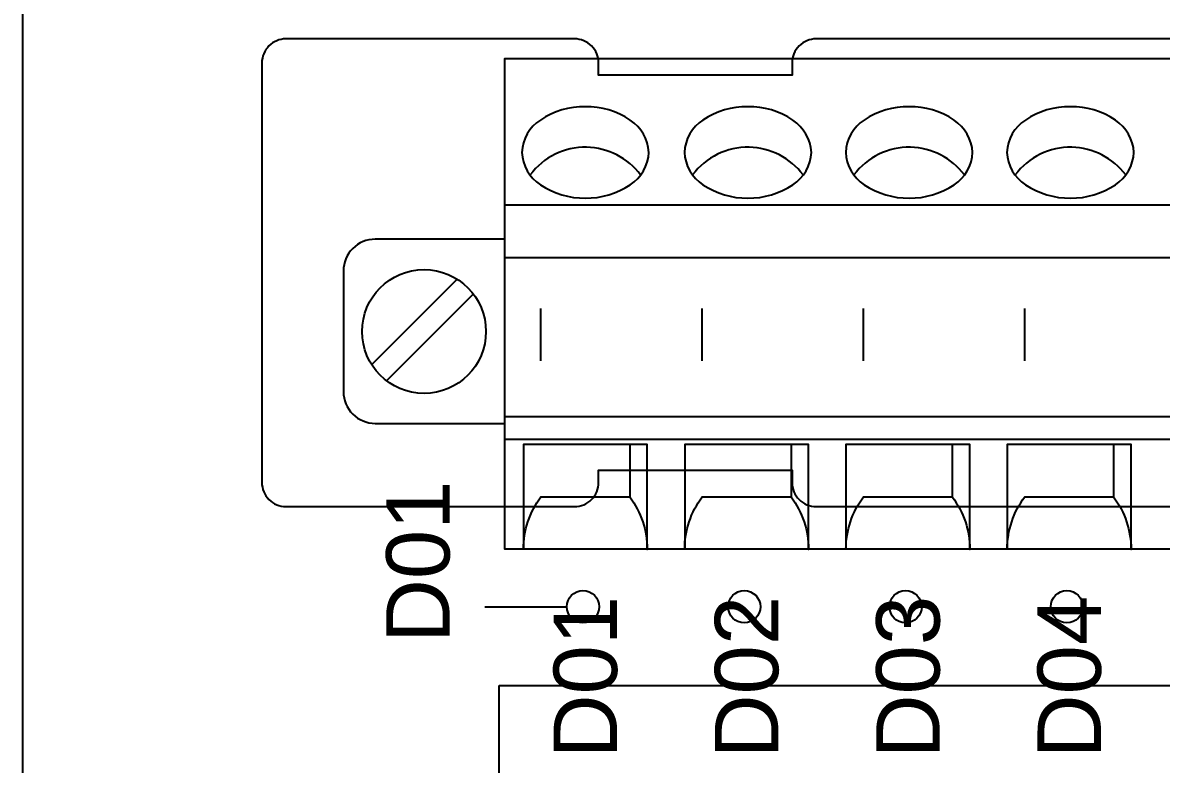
# Model space of a CAD drawing. Extents: x 0.5 to 35.5, y 0.5 to 23.5.
# Drawn here: x 28.729 to 30.141, y 8.751 to 9.671 of the extents above; entities that cross this region are included whole.
import ezdxf

# ---------------------------------------------------------------- set-up
doc = ezdxf.new("R2010")
doc.units = 0
doc.header["$MEASUREMENT"] = 0
for name, color, linetype in [('3_01__0-__EMPTY', 7, 'CONTINUOUS'), ('3_02__B-___3__DI___4__DO__', 7, 'CONTINUOUS'), ('3_03__1-___4__DI___4__DO__', 7, 'CONTINUOUS'), ('3_04__C-___4__DI___4__DO__', 7, 'CONTINUOUS'), ('3_05__D-___4__DI___3__DO__', 7, 'CONTINUOUS'), ('3_06__2A___8__FORM_A_DO', 7, 'CONTINUOUS'), ('3_07__2B___8__FORM_B_DO', 7, 'CONTINUOUS'), ('3_08__2C___8__DO__6__FORM_', 7, 'CONTINUOUS'), ('3_09__2D___8__DO__2__FORM_', 7, 'CONTINUOUS'), ('3_10__2G___8__DO__4__FORM_', 7, 'CONTINUOUS'), ('3_11__3-___8__DI', 7, 'CONTINUOUS'), ('3_12__4-___14__DI', 7, 'CONTINUOUS'), ('3_13__5-___8__AI', 7, 'CONTINUOUS'), ('3_14__6-___4__AI____4__AO', 7, 'CONTINUOUS'), ('4_01__0-__EMPTY', 7, 'CONTINUOUS'), ('4_02__B-___3__DI___4__DO__', 7, 'CONTINUOUS'), ('4_03__1-___4__DI___4__DO__', 7, 'CONTINUOUS'), ('4_04__C-___4__DI___4__DO__', 7, 'CONTINUOUS'), ('4_05__D-___4__DI___3__DO__', 7, 'CONTINUOUS'), ('4_06__2A___8__FORM_A_DO', 7, 'CONTINUOUS'), ('4_07__2B___8__FORM_B_DO', 7, 'CONTINUOUS'), ('4_08__2C___8__DO__6__FORM_', 7, 'CONTINUOUS'), ('4_09__2D___8__DO__2__FORM_', 7, 'CONTINUOUS'), ('4_10__2G___8__DO__4__FORM_', 7, 'CONTINUOUS'), ('4_11__3-___8__DI', 7, 'CONTINUOUS'), ('4_12__4-___14__DI', 7, 'CONTINUOUS'), ('4_13__5-___8__AI', 7, 'CONTINUOUS'), ('4_14__6-___4__AI____4__AO', 7, 'CONTINUOUS'), ('4_15__77___8__AFDI', 7, 'CONTINUOUS'), ('6_00______DWG_', 7, 'CONTINUOUS')]:
    doc.layers.add(name, color=color, linetype=linetype)
doc.styles.add('ARIAL', font='arial.ttf')

msp = doc.modelspace()

# ---------------------------------------------------------------- linework, layer by layer
at = {"layer": '3_01__0-__EMPTY'}
msp.add_lwpolyline([(30.6783, 9.651), (29.7131, 9.651, 0.414214), (29.6832, 9.6211), (29.6832, 9.606), (29.4432, 9.606), (29.4432, 9.6211, 0.414214), (29.4133, 9.651), (29.0556, 9.651, 0.414973), (29.0257, 9.6211), (29.0257, 9.1009, 0.414973), (29.0556, 9.071), (29.4133, 9.071, 0.414214), (29.4432, 9.1009), (29.4432, 9.116), (29.6832, 9.116), (29.6832, 9.1009, 0.414214), (29.7131, 9.071), (30.6783, 9.071, 0.414214)], format="xyb", dxfattribs=at)
at = {"layer": '3_02__B-___3__DI___4__DO__'}
msp.add_lwpolyline([(30.9268, 9.6267), (30.9268, 9.018), (29.3268, 9.018), (29.3268, 9.6267)], close=True, dxfattribs=at)
for points in [[(29.4825, 9.5503, 0.154167), (29.4268, 9.5669, 0.154167), (29.3711, 9.5503, 0.244062), (29.3481, 9.5102, 0.244061), (29.3711, 9.4702, 0.154167), (29.4268, 9.4536, 0.154167), (29.4825, 9.4702, 0.24406), (29.5056, 9.5102, 0.236767)], [(29.6841, 9.5503, 0.154167), (29.6284, 9.5669, 0.154167), (29.5727, 9.5503, 0.244062), (29.5497, 9.5102, 0.244061), (29.5727, 9.4702, 0.154167), (29.6284, 9.4536, 0.154167), (29.6841, 9.4702, 0.24406), (29.7071, 9.5102, 0.236767)], [(29.8841, 9.5503, 0.154167), (29.8284, 9.5669, 0.154167), (29.7727, 9.5503, 0.244062), (29.7497, 9.5102, 0.244061), (29.7727, 9.4702, 0.154167), (29.8284, 9.4536, 0.154167), (29.8841, 9.4702, 0.24406), (29.9071, 9.5102, 0.236767)], [(30.0841, 9.5503, 0.154167), (30.0284, 9.5669, 0.154167), (29.9727, 9.5503, 0.244062), (29.9497, 9.5102, 0.244061), (29.9727, 9.4702, 0.154167), (30.0284, 9.4536, 0.154167), (30.0841, 9.4702, 0.24406), (30.1071, 9.5102, 0.236767)]]:
    msp.add_lwpolyline(points, format="xyb", close=True, dxfattribs=at)
for points in [[(29.4956, 9.4824, 0.005828), (29.4953, 9.4823, 0.231198), (29.4284, 9.5166, 0.240907), (29.3583, 9.4823, 0.001746), (29.3582, 9.4822)], [(29.6972, 9.4824, 0.005828), (29.6969, 9.4823, 0.231198), (29.63, 9.5166, 0.240907), (29.5599, 9.4823, 0.001746), (29.5597, 9.4822)], [(29.8972, 9.4824, 0.005828), (29.8969, 9.4823, 0.231198), (29.83, 9.5166, 0.240907), (29.7599, 9.4823, 0.001746), (29.7597, 9.4822)], [(30.0972, 9.4824, 0.005828), (30.0969, 9.4823, 0.231198), (30.03, 9.5166, 0.240907), (29.9599, 9.4823, 0.001746), (29.9597, 9.4822)], [(29.3268, 9.4026), (29.1662, 9.4026, 0.414214), (29.1268, 9.3632), (29.1268, 9.2136, 0.414214), (29.1662, 9.1742), (29.3268, 9.1742)], [(29.4819, 9.1481), (29.4819, 9.0829, -0.162987), (29.5036, 9.0179), (29.5036, 9.1481), (29.35, 9.1481), (29.35, 9.018, -0.162853), (29.3717, 9.0829), (29.4819, 9.0829)], [(29.6819, 9.1481), (29.6819, 9.0829, -0.162987), (29.7036, 9.0179), (29.7036, 9.1481), (29.55, 9.1481), (29.55, 9.018, -0.162853), (29.5717, 9.0829), (29.6819, 9.0829)], [(29.8819, 9.1481), (29.8819, 9.0829, -0.162987), (29.9036, 9.0179), (29.9036, 9.1481), (29.75, 9.1481), (29.75, 9.018, -0.162853), (29.7717, 9.0829), (29.8819, 9.0829)], [(30.0819, 9.1481), (30.0819, 9.0829, -0.162987), (30.1036, 9.0179), (30.1036, 9.1481), (29.95, 9.1481), (29.95, 9.018, -0.162853), (29.9717, 9.0829), (30.0819, 9.0829)]]:
    msp.add_lwpolyline(points, format="xyb", dxfattribs=at)
for points in [[(29.3268, 9.4451), (30.9268, 9.4451)], [(29.3268, 9.3797), (30.9268, 9.3797)], [(29.1619, 9.2471), (29.2679, 9.353)], [(29.1803, 9.227), (29.2879, 9.3346)], [(29.3268, 9.1826), (30.9268, 9.1826)], [(29.3268, 9.1547), (30.9268, 9.1547)]]:
    msp.add_lwpolyline(points, dxfattribs=at)
msp.add_circle((29.2268, 9.2881), 0.0768, dxfattribs=at)
at = {"layer": '3_03__1-___4__DI___4__DO__'}
msp.add_lwpolyline([(30.9268, 9.6267), (30.9268, 9.018), (29.3268, 9.018), (29.3268, 9.6267)], close=True, dxfattribs=at)
for points in [[(29.4825, 9.5503, 0.154167), (29.4268, 9.5669, 0.154167), (29.3711, 9.5503, 0.244062), (29.3481, 9.5102, 0.244061), (29.3711, 9.4702, 0.154167), (29.4268, 9.4536, 0.154167), (29.4825, 9.4702, 0.24406), (29.5056, 9.5102, 0.236767)], [(29.6841, 9.5503, 0.154167), (29.6284, 9.5669, 0.154167), (29.5727, 9.5503, 0.244062), (29.5497, 9.5102, 0.244061), (29.5727, 9.4702, 0.154167), (29.6284, 9.4536, 0.154167), (29.6841, 9.4702, 0.24406), (29.7071, 9.5102, 0.236767)], [(29.8841, 9.5503, 0.154167), (29.8284, 9.5669, 0.154167), (29.7727, 9.5503, 0.244062), (29.7497, 9.5102, 0.244061), (29.7727, 9.4702, 0.154167), (29.8284, 9.4536, 0.154167), (29.8841, 9.4702, 0.24406), (29.9071, 9.5102, 0.236767)], [(30.0841, 9.5503, 0.154167), (30.0284, 9.5669, 0.154167), (29.9727, 9.5503, 0.244062), (29.9497, 9.5102, 0.244061), (29.9727, 9.4702, 0.154167), (30.0284, 9.4536, 0.154167), (30.0841, 9.4702, 0.24406), (30.1071, 9.5102, 0.236767)]]:
    msp.add_lwpolyline(points, format="xyb", close=True, dxfattribs=at)
for points in [[(29.4956, 9.4824, 0.005828), (29.4953, 9.4823, 0.231198), (29.4284, 9.5166, 0.240907), (29.3583, 9.4823, 0.001746), (29.3582, 9.4822)], [(29.6972, 9.4824, 0.005828), (29.6969, 9.4823, 0.231198), (29.63, 9.5166, 0.240907), (29.5599, 9.4823, 0.001746), (29.5597, 9.4822)], [(29.8972, 9.4824, 0.005828), (29.8969, 9.4823, 0.231198), (29.83, 9.5166, 0.240907), (29.7599, 9.4823, 0.001746), (29.7597, 9.4822)], [(30.0972, 9.4824, 0.005828), (30.0969, 9.4823, 0.231198), (30.03, 9.5166, 0.240907), (29.9599, 9.4823, 0.001746), (29.9597, 9.4822)], [(29.3268, 9.4026), (29.1662, 9.4026, 0.414214), (29.1268, 9.3632), (29.1268, 9.2136, 0.414214), (29.1662, 9.1742), (29.3268, 9.1742)], [(29.4819, 9.1481), (29.4819, 9.0829, -0.162987), (29.5036, 9.0179), (29.5036, 9.1481), (29.35, 9.1481), (29.35, 9.018, -0.162853), (29.3717, 9.0829), (29.4819, 9.0829)], [(29.6819, 9.1481), (29.6819, 9.0829, -0.162987), (29.7036, 9.0179), (29.7036, 9.1481), (29.55, 9.1481), (29.55, 9.018, -0.162853), (29.5717, 9.0829), (29.6819, 9.0829)], [(29.8819, 9.1481), (29.8819, 9.0829, -0.162987), (29.9036, 9.0179), (29.9036, 9.1481), (29.75, 9.1481), (29.75, 9.018, -0.162853), (29.7717, 9.0829), (29.8819, 9.0829)], [(30.0819, 9.1481), (30.0819, 9.0829, -0.162987), (30.1036, 9.0179), (30.1036, 9.1481), (29.95, 9.1481), (29.95, 9.018, -0.162853), (29.9717, 9.0829), (30.0819, 9.0829)]]:
    msp.add_lwpolyline(points, format="xyb", dxfattribs=at)
for points in [[(29.3268, 9.4451), (30.9268, 9.4451)], [(29.3268, 9.3797), (30.9268, 9.3797)], [(29.1619, 9.2471), (29.2679, 9.353)], [(29.1803, 9.227), (29.2879, 9.3346)], [(29.3268, 9.1826), (30.9268, 9.1826)], [(29.3268, 9.1547), (30.9268, 9.1547)]]:
    msp.add_lwpolyline(points, dxfattribs=at)
msp.add_circle((29.2268, 9.2881), 0.0768, dxfattribs=at)
at = {"layer": '3_04__C-___4__DI___4__DO__'}
msp.add_lwpolyline([(30.9268, 9.6267), (30.9268, 9.018), (29.3268, 9.018), (29.3268, 9.6267)], close=True, dxfattribs=at)
for points in [[(29.4825, 9.5503, 0.154167), (29.4268, 9.5669, 0.154167), (29.3711, 9.5503, 0.244062), (29.3481, 9.5102, 0.244061), (29.3711, 9.4702, 0.154167), (29.4268, 9.4536, 0.154167), (29.4825, 9.4702, 0.24406), (29.5056, 9.5102, 0.236767)], [(29.6841, 9.5503, 0.154167), (29.6284, 9.5669, 0.154167), (29.5727, 9.5503, 0.244062), (29.5497, 9.5102, 0.244061), (29.5727, 9.4702, 0.154167), (29.6284, 9.4536, 0.154167), (29.6841, 9.4702, 0.24406), (29.7071, 9.5102, 0.236767)], [(29.8841, 9.5503, 0.154167), (29.8284, 9.5669, 0.154167), (29.7727, 9.5503, 0.244062), (29.7497, 9.5102, 0.244061), (29.7727, 9.4702, 0.154167), (29.8284, 9.4536, 0.154167), (29.8841, 9.4702, 0.24406), (29.9071, 9.5102, 0.236767)], [(30.0841, 9.5503, 0.154167), (30.0284, 9.5669, 0.154167), (29.9727, 9.5503, 0.244062), (29.9497, 9.5102, 0.244061), (29.9727, 9.4702, 0.154167), (30.0284, 9.4536, 0.154167), (30.0841, 9.4702, 0.24406), (30.1071, 9.5102, 0.236767)]]:
    msp.add_lwpolyline(points, format="xyb", close=True, dxfattribs=at)
for points in [[(29.4956, 9.4824, 0.005828), (29.4953, 9.4823, 0.231198), (29.4284, 9.5166, 0.240907), (29.3583, 9.4823, 0.001746), (29.3582, 9.4822)], [(29.6972, 9.4824, 0.005828), (29.6969, 9.4823, 0.231198), (29.63, 9.5166, 0.240907), (29.5599, 9.4823, 0.001746), (29.5597, 9.4822)], [(29.8972, 9.4824, 0.005828), (29.8969, 9.4823, 0.231198), (29.83, 9.5166, 0.240907), (29.7599, 9.4823, 0.001746), (29.7597, 9.4822)], [(30.0972, 9.4824, 0.005828), (30.0969, 9.4823, 0.231198), (30.03, 9.5166, 0.240907), (29.9599, 9.4823, 0.001746), (29.9597, 9.4822)], [(29.3268, 9.4026), (29.1662, 9.4026, 0.414214), (29.1268, 9.3632), (29.1268, 9.2136, 0.414214), (29.1662, 9.1742), (29.3268, 9.1742)], [(29.4819, 9.1481), (29.4819, 9.0829, -0.162987), (29.5036, 9.0179), (29.5036, 9.1481), (29.35, 9.1481), (29.35, 9.018, -0.162853), (29.3717, 9.0829), (29.4819, 9.0829)], [(29.6819, 9.1481), (29.6819, 9.0829, -0.162987), (29.7036, 9.0179), (29.7036, 9.1481), (29.55, 9.1481), (29.55, 9.018, -0.162853), (29.5717, 9.0829), (29.6819, 9.0829)], [(29.8819, 9.1481), (29.8819, 9.0829, -0.162987), (29.9036, 9.0179), (29.9036, 9.1481), (29.75, 9.1481), (29.75, 9.018, -0.162853), (29.7717, 9.0829), (29.8819, 9.0829)], [(30.0819, 9.1481), (30.0819, 9.0829, -0.162987), (30.1036, 9.0179), (30.1036, 9.1481), (29.95, 9.1481), (29.95, 9.018, -0.162853), (29.9717, 9.0829), (30.0819, 9.0829)]]:
    msp.add_lwpolyline(points, format="xyb", dxfattribs=at)
for points in [[(29.3268, 9.4451), (30.9268, 9.4451)], [(29.3268, 9.3797), (30.9268, 9.3797)], [(29.1619, 9.2471), (29.2679, 9.353)], [(29.1803, 9.227), (29.2879, 9.3346)], [(29.3268, 9.1826), (30.9268, 9.1826)], [(29.3268, 9.1547), (30.9268, 9.1547)]]:
    msp.add_lwpolyline(points, dxfattribs=at)
msp.add_circle((29.2268, 9.2881), 0.0768, dxfattribs=at)
at = {"layer": '3_05__D-___4__DI___3__DO__'}
msp.add_lwpolyline([(30.9268, 9.6267), (30.9268, 9.018), (29.3268, 9.018), (29.3268, 9.6267)], close=True, dxfattribs=at)
for points in [[(29.4825, 9.5503, 0.154167), (29.4268, 9.5669, 0.154167), (29.3711, 9.5503, 0.244062), (29.3481, 9.5102, 0.244061), (29.3711, 9.4702, 0.154167), (29.4268, 9.4536, 0.154167), (29.4825, 9.4702, 0.24406), (29.5056, 9.5102, 0.236767)], [(29.6841, 9.5503, 0.154167), (29.6284, 9.5669, 0.154167), (29.5727, 9.5503, 0.244062), (29.5497, 9.5102, 0.244061), (29.5727, 9.4702, 0.154167), (29.6284, 9.4536, 0.154167), (29.6841, 9.4702, 0.24406), (29.7071, 9.5102, 0.236767)], [(29.8841, 9.5503, 0.154167), (29.8284, 9.5669, 0.154167), (29.7727, 9.5503, 0.244062), (29.7497, 9.5102, 0.244061), (29.7727, 9.4702, 0.154167), (29.8284, 9.4536, 0.154167), (29.8841, 9.4702, 0.24406), (29.9071, 9.5102, 0.236767)], [(30.0841, 9.5503, 0.154167), (30.0284, 9.5669, 0.154167), (29.9727, 9.5503, 0.244062), (29.9497, 9.5102, 0.244061), (29.9727, 9.4702, 0.154167), (30.0284, 9.4536, 0.154167), (30.0841, 9.4702, 0.24406), (30.1071, 9.5102, 0.236767)]]:
    msp.add_lwpolyline(points, format="xyb", close=True, dxfattribs=at)
for points in [[(29.4956, 9.4824, 0.005828), (29.4953, 9.4823, 0.231198), (29.4284, 9.5166, 0.240907), (29.3583, 9.4823, 0.001746), (29.3582, 9.4822)], [(29.6972, 9.4824, 0.005828), (29.6969, 9.4823, 0.231198), (29.63, 9.5166, 0.240907), (29.5599, 9.4823, 0.001746), (29.5597, 9.4822)], [(29.8972, 9.4824, 0.005828), (29.8969, 9.4823, 0.231198), (29.83, 9.5166, 0.240907), (29.7599, 9.4823, 0.001746), (29.7597, 9.4822)], [(30.0972, 9.4824, 0.005828), (30.0969, 9.4823, 0.231198), (30.03, 9.5166, 0.240907), (29.9599, 9.4823, 0.001746), (29.9597, 9.4822)], [(29.3268, 9.4026), (29.1662, 9.4026, 0.414214), (29.1268, 9.3632), (29.1268, 9.2136, 0.414214), (29.1662, 9.1742), (29.3268, 9.1742)], [(29.4819, 9.1481), (29.4819, 9.0829, -0.162987), (29.5036, 9.0179), (29.5036, 9.1481), (29.35, 9.1481), (29.35, 9.018, -0.162853), (29.3717, 9.0829), (29.4819, 9.0829)], [(29.6819, 9.1481), (29.6819, 9.0829, -0.162987), (29.7036, 9.0179), (29.7036, 9.1481), (29.55, 9.1481), (29.55, 9.018, -0.162853), (29.5717, 9.0829), (29.6819, 9.0829)], [(29.8819, 9.1481), (29.8819, 9.0829, -0.162987), (29.9036, 9.0179), (29.9036, 9.1481), (29.75, 9.1481), (29.75, 9.018, -0.162853), (29.7717, 9.0829), (29.8819, 9.0829)], [(30.0819, 9.1481), (30.0819, 9.0829, -0.162987), (30.1036, 9.0179), (30.1036, 9.1481), (29.95, 9.1481), (29.95, 9.018, -0.162853), (29.9717, 9.0829), (30.0819, 9.0829)]]:
    msp.add_lwpolyline(points, format="xyb", dxfattribs=at)
for points in [[(29.3268, 9.4451), (30.9268, 9.4451)], [(29.3268, 9.3797), (30.9268, 9.3797)], [(29.1619, 9.2471), (29.2679, 9.353)], [(29.1803, 9.227), (29.2879, 9.3346)], [(29.3268, 9.1826), (30.9268, 9.1826)], [(29.3268, 9.1547), (30.9268, 9.1547)]]:
    msp.add_lwpolyline(points, dxfattribs=at)
msp.add_circle((29.2268, 9.2881), 0.0768, dxfattribs=at)
at = {"layer": '3_06__2A___8__FORM_A_DO'}
msp.add_lwpolyline([(30.9268, 9.6267), (30.9268, 9.018), (29.3268, 9.018), (29.3268, 9.6267)], close=True, dxfattribs=at)
for points in [[(29.4825, 9.5503, 0.154167), (29.4268, 9.5669, 0.154167), (29.3711, 9.5503, 0.244062), (29.3481, 9.5102, 0.244061), (29.3711, 9.4702, 0.154167), (29.4268, 9.4536, 0.154167), (29.4825, 9.4702, 0.24406), (29.5056, 9.5102, 0.236767)], [(29.6841, 9.5503, 0.154167), (29.6284, 9.5669, 0.154167), (29.5727, 9.5503, 0.244062), (29.5497, 9.5102, 0.244061), (29.5727, 9.4702, 0.154167), (29.6284, 9.4536, 0.154167), (29.6841, 9.4702, 0.24406), (29.7071, 9.5102, 0.236767)], [(29.8841, 9.5503, 0.154167), (29.8284, 9.5669, 0.154167), (29.7727, 9.5503, 0.244062), (29.7497, 9.5102, 0.244061), (29.7727, 9.4702, 0.154167), (29.8284, 9.4536, 0.154167), (29.8841, 9.4702, 0.24406), (29.9071, 9.5102, 0.236767)], [(30.0841, 9.5503, 0.154167), (30.0284, 9.5669, 0.154167), (29.9727, 9.5503, 0.244062), (29.9497, 9.5102, 0.244061), (29.9727, 9.4702, 0.154167), (30.0284, 9.4536, 0.154167), (30.0841, 9.4702, 0.24406), (30.1071, 9.5102, 0.236767)]]:
    msp.add_lwpolyline(points, format="xyb", close=True, dxfattribs=at)
for points in [[(29.4956, 9.4824, 0.005828), (29.4953, 9.4823, 0.231198), (29.4284, 9.5166, 0.240907), (29.3583, 9.4823, 0.001746), (29.3582, 9.4822)], [(29.6972, 9.4824, 0.005828), (29.6969, 9.4823, 0.231198), (29.63, 9.5166, 0.240907), (29.5599, 9.4823, 0.001746), (29.5597, 9.4822)], [(29.8972, 9.4824, 0.005828), (29.8969, 9.4823, 0.231198), (29.83, 9.5166, 0.240907), (29.7599, 9.4823, 0.001746), (29.7597, 9.4822)], [(30.0972, 9.4824, 0.005828), (30.0969, 9.4823, 0.231198), (30.03, 9.5166, 0.240907), (29.9599, 9.4823, 0.001746), (29.9597, 9.4822)], [(29.3268, 9.4026), (29.1662, 9.4026, 0.414214), (29.1268, 9.3632), (29.1268, 9.2136, 0.414214), (29.1662, 9.1742), (29.3268, 9.1742)], [(29.4819, 9.1481), (29.4819, 9.0829, -0.162987), (29.5036, 9.0179), (29.5036, 9.1481), (29.35, 9.1481), (29.35, 9.018, -0.162853), (29.3717, 9.0829), (29.4819, 9.0829)], [(29.6819, 9.1481), (29.6819, 9.0829, -0.162987), (29.7036, 9.0179), (29.7036, 9.1481), (29.55, 9.1481), (29.55, 9.018, -0.162853), (29.5717, 9.0829), (29.6819, 9.0829)], [(29.8819, 9.1481), (29.8819, 9.0829, -0.162987), (29.9036, 9.0179), (29.9036, 9.1481), (29.75, 9.1481), (29.75, 9.018, -0.162853), (29.7717, 9.0829), (29.8819, 9.0829)], [(30.0819, 9.1481), (30.0819, 9.0829, -0.162987), (30.1036, 9.0179), (30.1036, 9.1481), (29.95, 9.1481), (29.95, 9.018, -0.162853), (29.9717, 9.0829), (30.0819, 9.0829)]]:
    msp.add_lwpolyline(points, format="xyb", dxfattribs=at)
for points in [[(29.3268, 9.4451), (30.9268, 9.4451)], [(29.3268, 9.3797), (30.9268, 9.3797)], [(29.1619, 9.2471), (29.2679, 9.353)], [(29.1803, 9.227), (29.2879, 9.3346)], [(29.3268, 9.1826), (30.9268, 9.1826)], [(29.3268, 9.1547), (30.9268, 9.1547)]]:
    msp.add_lwpolyline(points, dxfattribs=at)
msp.add_circle((29.2268, 9.2881), 0.0768, dxfattribs=at)
at = {"layer": '3_07__2B___8__FORM_B_DO'}
msp.add_lwpolyline([(30.9268, 9.6267), (30.9268, 9.018), (29.3268, 9.018), (29.3268, 9.6267)], close=True, dxfattribs=at)
for points in [[(29.4825, 9.5503, 0.154167), (29.4268, 9.5669, 0.154167), (29.3711, 9.5503, 0.244062), (29.3481, 9.5102, 0.244061), (29.3711, 9.4702, 0.154167), (29.4268, 9.4536, 0.154167), (29.4825, 9.4702, 0.24406), (29.5056, 9.5102, 0.236767)], [(29.6841, 9.5503, 0.154167), (29.6284, 9.5669, 0.154167), (29.5727, 9.5503, 0.244062), (29.5497, 9.5102, 0.244061), (29.5727, 9.4702, 0.154167), (29.6284, 9.4536, 0.154167), (29.6841, 9.4702, 0.24406), (29.7071, 9.5102, 0.236767)], [(29.8841, 9.5503, 0.154167), (29.8284, 9.5669, 0.154167), (29.7727, 9.5503, 0.244062), (29.7497, 9.5102, 0.244061), (29.7727, 9.4702, 0.154167), (29.8284, 9.4536, 0.154167), (29.8841, 9.4702, 0.24406), (29.9071, 9.5102, 0.236767)], [(30.0841, 9.5503, 0.154167), (30.0284, 9.5669, 0.154167), (29.9727, 9.5503, 0.244062), (29.9497, 9.5102, 0.244061), (29.9727, 9.4702, 0.154167), (30.0284, 9.4536, 0.154167), (30.0841, 9.4702, 0.24406), (30.1071, 9.5102, 0.236767)]]:
    msp.add_lwpolyline(points, format="xyb", close=True, dxfattribs=at)
for points in [[(29.4956, 9.4824, 0.005828), (29.4953, 9.4823, 0.231198), (29.4284, 9.5166, 0.240907), (29.3583, 9.4823, 0.001746), (29.3582, 9.4822)], [(29.6972, 9.4824, 0.005828), (29.6969, 9.4823, 0.231198), (29.63, 9.5166, 0.240907), (29.5599, 9.4823, 0.001746), (29.5597, 9.4822)], [(29.8972, 9.4824, 0.005828), (29.8969, 9.4823, 0.231198), (29.83, 9.5166, 0.240907), (29.7599, 9.4823, 0.001746), (29.7597, 9.4822)], [(30.0972, 9.4824, 0.005828), (30.0969, 9.4823, 0.231198), (30.03, 9.5166, 0.240907), (29.9599, 9.4823, 0.001746), (29.9597, 9.4822)], [(29.3268, 9.4026), (29.1662, 9.4026, 0.414214), (29.1268, 9.3632), (29.1268, 9.2136, 0.414214), (29.1662, 9.1742), (29.3268, 9.1742)], [(29.4819, 9.1481), (29.4819, 9.0829, -0.162987), (29.5036, 9.0179), (29.5036, 9.1481), (29.35, 9.1481), (29.35, 9.018, -0.162853), (29.3717, 9.0829), (29.4819, 9.0829)], [(29.6819, 9.1481), (29.6819, 9.0829, -0.162987), (29.7036, 9.0179), (29.7036, 9.1481), (29.55, 9.1481), (29.55, 9.018, -0.162853), (29.5717, 9.0829), (29.6819, 9.0829)], [(29.8819, 9.1481), (29.8819, 9.0829, -0.162987), (29.9036, 9.0179), (29.9036, 9.1481), (29.75, 9.1481), (29.75, 9.018, -0.162853), (29.7717, 9.0829), (29.8819, 9.0829)], [(30.0819, 9.1481), (30.0819, 9.0829, -0.162987), (30.1036, 9.0179), (30.1036, 9.1481), (29.95, 9.1481), (29.95, 9.018, -0.162853), (29.9717, 9.0829), (30.0819, 9.0829)]]:
    msp.add_lwpolyline(points, format="xyb", dxfattribs=at)
for points in [[(29.3268, 9.4451), (30.9268, 9.4451)], [(29.3268, 9.3797), (30.9268, 9.3797)], [(29.1619, 9.2471), (29.2679, 9.353)], [(29.1803, 9.227), (29.2879, 9.3346)], [(29.3268, 9.1826), (30.9268, 9.1826)], [(29.3268, 9.1547), (30.9268, 9.1547)]]:
    msp.add_lwpolyline(points, dxfattribs=at)
msp.add_circle((29.2268, 9.2881), 0.0768, dxfattribs=at)
at = {"layer": '3_08__2C___8__DO__6__FORM_'}
msp.add_lwpolyline([(30.9268, 9.6267), (30.9268, 9.018), (29.3268, 9.018), (29.3268, 9.6267)], close=True, dxfattribs=at)
for points in [[(29.4825, 9.5503, 0.154167), (29.4268, 9.5669, 0.154167), (29.3711, 9.5503, 0.244062), (29.3481, 9.5102, 0.244061), (29.3711, 9.4702, 0.154167), (29.4268, 9.4536, 0.154167), (29.4825, 9.4702, 0.24406), (29.5056, 9.5102, 0.236767)], [(29.6841, 9.5503, 0.154167), (29.6284, 9.5669, 0.154167), (29.5727, 9.5503, 0.244062), (29.5497, 9.5102, 0.244061), (29.5727, 9.4702, 0.154167), (29.6284, 9.4536, 0.154167), (29.6841, 9.4702, 0.24406), (29.7071, 9.5102, 0.236767)], [(29.8841, 9.5503, 0.154167), (29.8284, 9.5669, 0.154167), (29.7727, 9.5503, 0.244062), (29.7497, 9.5102, 0.244061), (29.7727, 9.4702, 0.154167), (29.8284, 9.4536, 0.154167), (29.8841, 9.4702, 0.24406), (29.9071, 9.5102, 0.236767)], [(30.0841, 9.5503, 0.154167), (30.0284, 9.5669, 0.154167), (29.9727, 9.5503, 0.244062), (29.9497, 9.5102, 0.244061), (29.9727, 9.4702, 0.154167), (30.0284, 9.4536, 0.154167), (30.0841, 9.4702, 0.24406), (30.1071, 9.5102, 0.236767)]]:
    msp.add_lwpolyline(points, format="xyb", close=True, dxfattribs=at)
for points in [[(29.4956, 9.4824, 0.005828), (29.4953, 9.4823, 0.231198), (29.4284, 9.5166, 0.240907), (29.3583, 9.4823, 0.001746), (29.3582, 9.4822)], [(29.6972, 9.4824, 0.005828), (29.6969, 9.4823, 0.231198), (29.63, 9.5166, 0.240907), (29.5599, 9.4823, 0.001746), (29.5597, 9.4822)], [(29.8972, 9.4824, 0.005828), (29.8969, 9.4823, 0.231198), (29.83, 9.5166, 0.240907), (29.7599, 9.4823, 0.001746), (29.7597, 9.4822)], [(30.0972, 9.4824, 0.005828), (30.0969, 9.4823, 0.231198), (30.03, 9.5166, 0.240907), (29.9599, 9.4823, 0.001746), (29.9597, 9.4822)], [(29.3268, 9.4026), (29.1662, 9.4026, 0.414214), (29.1268, 9.3632), (29.1268, 9.2136, 0.414214), (29.1662, 9.1742), (29.3268, 9.1742)], [(29.4819, 9.1481), (29.4819, 9.0829, -0.162987), (29.5036, 9.0179), (29.5036, 9.1481), (29.35, 9.1481), (29.35, 9.018, -0.162853), (29.3717, 9.0829), (29.4819, 9.0829)], [(29.6819, 9.1481), (29.6819, 9.0829, -0.162987), (29.7036, 9.0179), (29.7036, 9.1481), (29.55, 9.1481), (29.55, 9.018, -0.162853), (29.5717, 9.0829), (29.6819, 9.0829)], [(29.8819, 9.1481), (29.8819, 9.0829, -0.162987), (29.9036, 9.0179), (29.9036, 9.1481), (29.75, 9.1481), (29.75, 9.018, -0.162853), (29.7717, 9.0829), (29.8819, 9.0829)], [(30.0819, 9.1481), (30.0819, 9.0829, -0.162987), (30.1036, 9.0179), (30.1036, 9.1481), (29.95, 9.1481), (29.95, 9.018, -0.162853), (29.9717, 9.0829), (30.0819, 9.0829)]]:
    msp.add_lwpolyline(points, format="xyb", dxfattribs=at)
for points in [[(29.3268, 9.4451), (30.9268, 9.4451)], [(29.3268, 9.3797), (30.9268, 9.3797)], [(29.1619, 9.2471), (29.2679, 9.353)], [(29.1803, 9.227), (29.2879, 9.3346)], [(29.3268, 9.1826), (30.9268, 9.1826)], [(29.3268, 9.1547), (30.9268, 9.1547)]]:
    msp.add_lwpolyline(points, dxfattribs=at)
msp.add_circle((29.2268, 9.2881), 0.0768, dxfattribs=at)
at = {"layer": '3_09__2D___8__DO__2__FORM_'}
msp.add_lwpolyline([(30.9268, 9.6267), (30.9268, 9.018), (29.3268, 9.018), (29.3268, 9.6267)], close=True, dxfattribs=at)
for points in [[(29.4825, 9.5503, 0.154167), (29.4268, 9.5669, 0.154167), (29.3711, 9.5503, 0.244062), (29.3481, 9.5102, 0.244061), (29.3711, 9.4702, 0.154167), (29.4268, 9.4536, 0.154167), (29.4825, 9.4702, 0.24406), (29.5056, 9.5102, 0.236767)], [(29.6841, 9.5503, 0.154167), (29.6284, 9.5669, 0.154167), (29.5727, 9.5503, 0.244062), (29.5497, 9.5102, 0.244061), (29.5727, 9.4702, 0.154167), (29.6284, 9.4536, 0.154167), (29.6841, 9.4702, 0.24406), (29.7071, 9.5102, 0.236767)], [(29.8841, 9.5503, 0.154167), (29.8284, 9.5669, 0.154167), (29.7727, 9.5503, 0.244062), (29.7497, 9.5102, 0.244061), (29.7727, 9.4702, 0.154167), (29.8284, 9.4536, 0.154167), (29.8841, 9.4702, 0.24406), (29.9071, 9.5102, 0.236767)], [(30.0841, 9.5503, 0.154167), (30.0284, 9.5669, 0.154167), (29.9727, 9.5503, 0.244062), (29.9497, 9.5102, 0.244061), (29.9727, 9.4702, 0.154167), (30.0284, 9.4536, 0.154167), (30.0841, 9.4702, 0.24406), (30.1071, 9.5102, 0.236767)]]:
    msp.add_lwpolyline(points, format="xyb", close=True, dxfattribs=at)
for points in [[(29.4956, 9.4824, 0.005828), (29.4953, 9.4823, 0.231198), (29.4284, 9.5166, 0.240907), (29.3583, 9.4823, 0.001746), (29.3582, 9.4822)], [(29.6972, 9.4824, 0.005828), (29.6969, 9.4823, 0.231198), (29.63, 9.5166, 0.240907), (29.5599, 9.4823, 0.001746), (29.5597, 9.4822)], [(29.8972, 9.4824, 0.005828), (29.8969, 9.4823, 0.231198), (29.83, 9.5166, 0.240907), (29.7599, 9.4823, 0.001746), (29.7597, 9.4822)], [(30.0972, 9.4824, 0.005828), (30.0969, 9.4823, 0.231198), (30.03, 9.5166, 0.240907), (29.9599, 9.4823, 0.001746), (29.9597, 9.4822)], [(29.3268, 9.4026), (29.1662, 9.4026, 0.414214), (29.1268, 9.3632), (29.1268, 9.2136, 0.414214), (29.1662, 9.1742), (29.3268, 9.1742)], [(29.4819, 9.1481), (29.4819, 9.0829, -0.162987), (29.5036, 9.0179), (29.5036, 9.1481), (29.35, 9.1481), (29.35, 9.018, -0.162853), (29.3717, 9.0829), (29.4819, 9.0829)], [(29.6819, 9.1481), (29.6819, 9.0829, -0.162987), (29.7036, 9.0179), (29.7036, 9.1481), (29.55, 9.1481), (29.55, 9.018, -0.162853), (29.5717, 9.0829), (29.6819, 9.0829)], [(29.8819, 9.1481), (29.8819, 9.0829, -0.162987), (29.9036, 9.0179), (29.9036, 9.1481), (29.75, 9.1481), (29.75, 9.018, -0.162853), (29.7717, 9.0829), (29.8819, 9.0829)], [(30.0819, 9.1481), (30.0819, 9.0829, -0.162987), (30.1036, 9.0179), (30.1036, 9.1481), (29.95, 9.1481), (29.95, 9.018, -0.162853), (29.9717, 9.0829), (30.0819, 9.0829)]]:
    msp.add_lwpolyline(points, format="xyb", dxfattribs=at)
for points in [[(29.3268, 9.4451), (30.9268, 9.4451)], [(29.3268, 9.3797), (30.9268, 9.3797)], [(29.1619, 9.2471), (29.2679, 9.353)], [(29.1803, 9.227), (29.2879, 9.3346)], [(29.3268, 9.1826), (30.9268, 9.1826)], [(29.3268, 9.1547), (30.9268, 9.1547)]]:
    msp.add_lwpolyline(points, dxfattribs=at)
msp.add_circle((29.2268, 9.2881), 0.0768, dxfattribs=at)
at = {"layer": '3_10__2G___8__DO__4__FORM_'}
msp.add_lwpolyline([(30.9268, 9.6267), (30.9268, 9.018), (29.3268, 9.018), (29.3268, 9.6267)], close=True, dxfattribs=at)
for points in [[(29.4825, 9.5503, 0.154167), (29.4268, 9.5669, 0.154167), (29.3711, 9.5503, 0.244062), (29.3481, 9.5102, 0.244061), (29.3711, 9.4702, 0.154167), (29.4268, 9.4536, 0.154167), (29.4825, 9.4702, 0.24406), (29.5056, 9.5102, 0.236767)], [(29.6841, 9.5503, 0.154167), (29.6284, 9.5669, 0.154167), (29.5727, 9.5503, 0.244062), (29.5497, 9.5102, 0.244061), (29.5727, 9.4702, 0.154167), (29.6284, 9.4536, 0.154167), (29.6841, 9.4702, 0.24406), (29.7071, 9.5102, 0.236767)], [(29.8841, 9.5503, 0.154167), (29.8284, 9.5669, 0.154167), (29.7727, 9.5503, 0.244062), (29.7497, 9.5102, 0.244061), (29.7727, 9.4702, 0.154167), (29.8284, 9.4536, 0.154167), (29.8841, 9.4702, 0.24406), (29.9071, 9.5102, 0.236767)], [(30.0841, 9.5503, 0.154167), (30.0284, 9.5669, 0.154167), (29.9727, 9.5503, 0.244062), (29.9497, 9.5102, 0.244061), (29.9727, 9.4702, 0.154167), (30.0284, 9.4536, 0.154167), (30.0841, 9.4702, 0.24406), (30.1071, 9.5102, 0.236767)]]:
    msp.add_lwpolyline(points, format="xyb", close=True, dxfattribs=at)
for points in [[(29.4956, 9.4824, 0.005828), (29.4953, 9.4823, 0.231198), (29.4284, 9.5166, 0.240907), (29.3583, 9.4823, 0.001746), (29.3582, 9.4822)], [(29.6972, 9.4824, 0.005828), (29.6969, 9.4823, 0.231198), (29.63, 9.5166, 0.240907), (29.5599, 9.4823, 0.001746), (29.5597, 9.4822)], [(29.8972, 9.4824, 0.005828), (29.8969, 9.4823, 0.231198), (29.83, 9.5166, 0.240907), (29.7599, 9.4823, 0.001746), (29.7597, 9.4822)], [(30.0972, 9.4824, 0.005828), (30.0969, 9.4823, 0.231198), (30.03, 9.5166, 0.240907), (29.9599, 9.4823, 0.001746), (29.9597, 9.4822)], [(29.3268, 9.4026), (29.1662, 9.4026, 0.414214), (29.1268, 9.3632), (29.1268, 9.2136, 0.414214), (29.1662, 9.1742), (29.3268, 9.1742)], [(29.4819, 9.1481), (29.4819, 9.0829, -0.162987), (29.5036, 9.0179), (29.5036, 9.1481), (29.35, 9.1481), (29.35, 9.018, -0.162853), (29.3717, 9.0829), (29.4819, 9.0829)], [(29.6819, 9.1481), (29.6819, 9.0829, -0.162987), (29.7036, 9.0179), (29.7036, 9.1481), (29.55, 9.1481), (29.55, 9.018, -0.162853), (29.5717, 9.0829), (29.6819, 9.0829)], [(29.8819, 9.1481), (29.8819, 9.0829, -0.162987), (29.9036, 9.0179), (29.9036, 9.1481), (29.75, 9.1481), (29.75, 9.018, -0.162853), (29.7717, 9.0829), (29.8819, 9.0829)], [(30.0819, 9.1481), (30.0819, 9.0829, -0.162987), (30.1036, 9.0179), (30.1036, 9.1481), (29.95, 9.1481), (29.95, 9.018, -0.162853), (29.9717, 9.0829), (30.0819, 9.0829)]]:
    msp.add_lwpolyline(points, format="xyb", dxfattribs=at)
for points in [[(29.3268, 9.4451), (30.9268, 9.4451)], [(29.3268, 9.3797), (30.9268, 9.3797)], [(29.1619, 9.2471), (29.2679, 9.353)], [(29.1803, 9.227), (29.2879, 9.3346)], [(29.3268, 9.1826), (30.9268, 9.1826)], [(29.3268, 9.1547), (30.9268, 9.1547)]]:
    msp.add_lwpolyline(points, dxfattribs=at)
msp.add_circle((29.2268, 9.2881), 0.0768, dxfattribs=at)
at = {"layer": '3_11__3-___8__DI'}
msp.add_lwpolyline([(30.9268, 9.6267), (30.9268, 9.018), (29.3268, 9.018), (29.3268, 9.6267)], close=True, dxfattribs=at)
for points in [[(29.4825, 9.5503, 0.154167), (29.4268, 9.5669, 0.154167), (29.3711, 9.5503, 0.244062), (29.3481, 9.5102, 0.244061), (29.3711, 9.4702, 0.154167), (29.4268, 9.4536, 0.154167), (29.4825, 9.4702, 0.24406), (29.5056, 9.5102, 0.236767)], [(29.6841, 9.5503, 0.154167), (29.6284, 9.5669, 0.154167), (29.5727, 9.5503, 0.244062), (29.5497, 9.5102, 0.244061), (29.5727, 9.4702, 0.154167), (29.6284, 9.4536, 0.154167), (29.6841, 9.4702, 0.24406), (29.7071, 9.5102, 0.236767)], [(29.8841, 9.5503, 0.154167), (29.8284, 9.5669, 0.154167), (29.7727, 9.5503, 0.244062), (29.7497, 9.5102, 0.244061), (29.7727, 9.4702, 0.154167), (29.8284, 9.4536, 0.154167), (29.8841, 9.4702, 0.24406), (29.9071, 9.5102, 0.236767)], [(30.0841, 9.5503, 0.154167), (30.0284, 9.5669, 0.154167), (29.9727, 9.5503, 0.244062), (29.9497, 9.5102, 0.244061), (29.9727, 9.4702, 0.154167), (30.0284, 9.4536, 0.154167), (30.0841, 9.4702, 0.24406), (30.1071, 9.5102, 0.236767)]]:
    msp.add_lwpolyline(points, format="xyb", close=True, dxfattribs=at)
for points in [[(29.4956, 9.4824, 0.005828), (29.4953, 9.4823, 0.231198), (29.4284, 9.5166, 0.240907), (29.3583, 9.4823, 0.001746), (29.3582, 9.4822)], [(29.6972, 9.4824, 0.005828), (29.6969, 9.4823, 0.231198), (29.63, 9.5166, 0.240907), (29.5599, 9.4823, 0.001746), (29.5597, 9.4822)], [(29.8972, 9.4824, 0.005828), (29.8969, 9.4823, 0.231198), (29.83, 9.5166, 0.240907), (29.7599, 9.4823, 0.001746), (29.7597, 9.4822)], [(30.0972, 9.4824, 0.005828), (30.0969, 9.4823, 0.231198), (30.03, 9.5166, 0.240907), (29.9599, 9.4823, 0.001746), (29.9597, 9.4822)], [(29.3268, 9.4026), (29.1662, 9.4026, 0.414214), (29.1268, 9.3632), (29.1268, 9.2136, 0.414214), (29.1662, 9.1742), (29.3268, 9.1742)], [(29.4819, 9.1481), (29.4819, 9.0829, -0.162987), (29.5036, 9.0179), (29.5036, 9.1481), (29.35, 9.1481), (29.35, 9.018, -0.162853), (29.3717, 9.0829), (29.4819, 9.0829)], [(29.6819, 9.1481), (29.6819, 9.0829, -0.162987), (29.7036, 9.0179), (29.7036, 9.1481), (29.55, 9.1481), (29.55, 9.018, -0.162853), (29.5717, 9.0829), (29.6819, 9.0829)], [(29.8819, 9.1481), (29.8819, 9.0829, -0.162987), (29.9036, 9.0179), (29.9036, 9.1481), (29.75, 9.1481), (29.75, 9.018, -0.162853), (29.7717, 9.0829), (29.8819, 9.0829)], [(30.0819, 9.1481), (30.0819, 9.0829, -0.162987), (30.1036, 9.0179), (30.1036, 9.1481), (29.95, 9.1481), (29.95, 9.018, -0.162853), (29.9717, 9.0829), (30.0819, 9.0829)]]:
    msp.add_lwpolyline(points, format="xyb", dxfattribs=at)
for points in [[(29.3268, 9.4451), (30.9268, 9.4451)], [(29.3268, 9.3797), (30.9268, 9.3797)], [(29.1619, 9.2471), (29.2679, 9.353)], [(29.1803, 9.227), (29.2879, 9.3346)], [(29.3268, 9.1826), (30.9268, 9.1826)], [(29.3268, 9.1547), (30.9268, 9.1547)]]:
    msp.add_lwpolyline(points, dxfattribs=at)
msp.add_circle((29.2268, 9.2881), 0.0768, dxfattribs=at)
at = {"layer": '3_12__4-___14__DI'}
msp.add_lwpolyline([(30.9268, 9.6267), (30.9268, 9.018), (29.3268, 9.018), (29.3268, 9.6267)], close=True, dxfattribs=at)
for points in [[(29.4825, 9.5503, 0.154167), (29.4268, 9.5669, 0.154167), (29.3711, 9.5503, 0.244062), (29.3481, 9.5102, 0.244061), (29.3711, 9.4702, 0.154167), (29.4268, 9.4536, 0.154167), (29.4825, 9.4702, 0.24406), (29.5056, 9.5102, 0.236767)], [(29.6841, 9.5503, 0.154167), (29.6284, 9.5669, 0.154167), (29.5727, 9.5503, 0.244062), (29.5497, 9.5102, 0.244061), (29.5727, 9.4702, 0.154167), (29.6284, 9.4536, 0.154167), (29.6841, 9.4702, 0.24406), (29.7071, 9.5102, 0.236767)], [(29.8841, 9.5503, 0.154167), (29.8284, 9.5669, 0.154167), (29.7727, 9.5503, 0.244062), (29.7497, 9.5102, 0.244061), (29.7727, 9.4702, 0.154167), (29.8284, 9.4536, 0.154167), (29.8841, 9.4702, 0.24406), (29.9071, 9.5102, 0.236767)], [(30.0841, 9.5503, 0.154167), (30.0284, 9.5669, 0.154167), (29.9727, 9.5503, 0.244062), (29.9497, 9.5102, 0.244061), (29.9727, 9.4702, 0.154167), (30.0284, 9.4536, 0.154167), (30.0841, 9.4702, 0.24406), (30.1071, 9.5102, 0.236767)]]:
    msp.add_lwpolyline(points, format="xyb", close=True, dxfattribs=at)
for points in [[(29.4956, 9.4824, 0.005828), (29.4953, 9.4823, 0.231198), (29.4284, 9.5166, 0.240907), (29.3583, 9.4823, 0.001746), (29.3582, 9.4822)], [(29.6972, 9.4824, 0.005828), (29.6969, 9.4823, 0.231198), (29.63, 9.5166, 0.240907), (29.5599, 9.4823, 0.001746), (29.5597, 9.4822)], [(29.8972, 9.4824, 0.005828), (29.8969, 9.4823, 0.231198), (29.83, 9.5166, 0.240907), (29.7599, 9.4823, 0.001746), (29.7597, 9.4822)], [(30.0972, 9.4824, 0.005828), (30.0969, 9.4823, 0.231198), (30.03, 9.5166, 0.240907), (29.9599, 9.4823, 0.001746), (29.9597, 9.4822)], [(29.3268, 9.4026), (29.1662, 9.4026, 0.414214), (29.1268, 9.3632), (29.1268, 9.2136, 0.414214), (29.1662, 9.1742), (29.3268, 9.1742)], [(29.4819, 9.1481), (29.4819, 9.0829, -0.162987), (29.5036, 9.0179), (29.5036, 9.1481), (29.35, 9.1481), (29.35, 9.018, -0.162853), (29.3717, 9.0829), (29.4819, 9.0829)], [(29.6819, 9.1481), (29.6819, 9.0829, -0.162987), (29.7036, 9.0179), (29.7036, 9.1481), (29.55, 9.1481), (29.55, 9.018, -0.162853), (29.5717, 9.0829), (29.6819, 9.0829)], [(29.8819, 9.1481), (29.8819, 9.0829, -0.162987), (29.9036, 9.0179), (29.9036, 9.1481), (29.75, 9.1481), (29.75, 9.018, -0.162853), (29.7717, 9.0829), (29.8819, 9.0829)], [(30.0819, 9.1481), (30.0819, 9.0829, -0.162987), (30.1036, 9.0179), (30.1036, 9.1481), (29.95, 9.1481), (29.95, 9.018, -0.162853), (29.9717, 9.0829), (30.0819, 9.0829)]]:
    msp.add_lwpolyline(points, format="xyb", dxfattribs=at)
for points in [[(29.3268, 9.4451), (30.9268, 9.4451)], [(29.3268, 9.3797), (30.9268, 9.3797)], [(29.1619, 9.2471), (29.2679, 9.353)], [(29.1803, 9.227), (29.2879, 9.3346)], [(29.3268, 9.1826), (30.9268, 9.1826)], [(29.3268, 9.1547), (30.9268, 9.1547)]]:
    msp.add_lwpolyline(points, dxfattribs=at)
msp.add_circle((29.2268, 9.2881), 0.0768, dxfattribs=at)
at = {"layer": '3_13__5-___8__AI'}
msp.add_lwpolyline([(30.9268, 9.6267), (30.9268, 9.018), (29.3268, 9.018), (29.3268, 9.6267)], close=True, dxfattribs=at)
for points in [[(29.4825, 9.5503, 0.154167), (29.4268, 9.5669, 0.154167), (29.3711, 9.5503, 0.244062), (29.3481, 9.5102, 0.244061), (29.3711, 9.4702, 0.154167), (29.4268, 9.4536, 0.154167), (29.4825, 9.4702, 0.24406), (29.5056, 9.5102, 0.236767)], [(29.6841, 9.5503, 0.154167), (29.6284, 9.5669, 0.154167), (29.5727, 9.5503, 0.244062), (29.5497, 9.5102, 0.244061), (29.5727, 9.4702, 0.154167), (29.6284, 9.4536, 0.154167), (29.6841, 9.4702, 0.24406), (29.7071, 9.5102, 0.236767)], [(29.8841, 9.5503, 0.154167), (29.8284, 9.5669, 0.154167), (29.7727, 9.5503, 0.244062), (29.7497, 9.5102, 0.244061), (29.7727, 9.4702, 0.154167), (29.8284, 9.4536, 0.154167), (29.8841, 9.4702, 0.24406), (29.9071, 9.5102, 0.236767)], [(30.0841, 9.5503, 0.154167), (30.0284, 9.5669, 0.154167), (29.9727, 9.5503, 0.244062), (29.9497, 9.5102, 0.244061), (29.9727, 9.4702, 0.154167), (30.0284, 9.4536, 0.154167), (30.0841, 9.4702, 0.24406), (30.1071, 9.5102, 0.236767)]]:
    msp.add_lwpolyline(points, format="xyb", close=True, dxfattribs=at)
for points in [[(29.4956, 9.4824, 0.005828), (29.4953, 9.4823, 0.231198), (29.4284, 9.5166, 0.240907), (29.3583, 9.4823, 0.001746), (29.3582, 9.4822)], [(29.6972, 9.4824, 0.005828), (29.6969, 9.4823, 0.231198), (29.63, 9.5166, 0.240907), (29.5599, 9.4823, 0.001746), (29.5597, 9.4822)], [(29.8972, 9.4824, 0.005828), (29.8969, 9.4823, 0.231198), (29.83, 9.5166, 0.240907), (29.7599, 9.4823, 0.001746), (29.7597, 9.4822)], [(30.0972, 9.4824, 0.005828), (30.0969, 9.4823, 0.231198), (30.03, 9.5166, 0.240907), (29.9599, 9.4823, 0.001746), (29.9597, 9.4822)], [(29.3268, 9.4026), (29.1662, 9.4026, 0.414214), (29.1268, 9.3632), (29.1268, 9.2136, 0.414214), (29.1662, 9.1742), (29.3268, 9.1742)], [(29.4819, 9.1481), (29.4819, 9.0829, -0.162987), (29.5036, 9.0179), (29.5036, 9.1481), (29.35, 9.1481), (29.35, 9.018, -0.162853), (29.3717, 9.0829), (29.4819, 9.0829)], [(29.6819, 9.1481), (29.6819, 9.0829, -0.162987), (29.7036, 9.0179), (29.7036, 9.1481), (29.55, 9.1481), (29.55, 9.018, -0.162853), (29.5717, 9.0829), (29.6819, 9.0829)], [(29.8819, 9.1481), (29.8819, 9.0829, -0.162987), (29.9036, 9.0179), (29.9036, 9.1481), (29.75, 9.1481), (29.75, 9.018, -0.162853), (29.7717, 9.0829), (29.8819, 9.0829)], [(30.0819, 9.1481), (30.0819, 9.0829, -0.162987), (30.1036, 9.0179), (30.1036, 9.1481), (29.95, 9.1481), (29.95, 9.018, -0.162853), (29.9717, 9.0829), (30.0819, 9.0829)]]:
    msp.add_lwpolyline(points, format="xyb", dxfattribs=at)
for points in [[(29.3268, 9.4451), (30.9268, 9.4451)], [(29.3268, 9.3797), (30.9268, 9.3797)], [(29.1619, 9.2471), (29.2679, 9.353)], [(29.1803, 9.227), (29.2879, 9.3346)], [(29.3268, 9.1826), (30.9268, 9.1826)], [(29.3268, 9.1547), (30.9268, 9.1547)]]:
    msp.add_lwpolyline(points, dxfattribs=at)
msp.add_circle((29.2268, 9.2881), 0.0768, dxfattribs=at)
at = {"layer": '3_14__6-___4__AI____4__AO'}
msp.add_lwpolyline([(30.9268, 9.6267), (30.9268, 9.018), (29.3268, 9.018), (29.3268, 9.6267)], close=True, dxfattribs=at)
for points in [[(29.4825, 9.5503, 0.154167), (29.4268, 9.5669, 0.154167), (29.3711, 9.5503, 0.244062), (29.3481, 9.5102, 0.244061), (29.3711, 9.4702, 0.154167), (29.4268, 9.4536, 0.154167), (29.4825, 9.4702, 0.24406), (29.5056, 9.5102, 0.236767)], [(29.6841, 9.5503, 0.154167), (29.6284, 9.5669, 0.154167), (29.5727, 9.5503, 0.244062), (29.5497, 9.5102, 0.244061), (29.5727, 9.4702, 0.154167), (29.6284, 9.4536, 0.154167), (29.6841, 9.4702, 0.24406), (29.7071, 9.5102, 0.236767)], [(29.8841, 9.5503, 0.154167), (29.8284, 9.5669, 0.154167), (29.7727, 9.5503, 0.244062), (29.7497, 9.5102, 0.244061), (29.7727, 9.4702, 0.154167), (29.8284, 9.4536, 0.154167), (29.8841, 9.4702, 0.24406), (29.9071, 9.5102, 0.236767)], [(30.0841, 9.5503, 0.154167), (30.0284, 9.5669, 0.154167), (29.9727, 9.5503, 0.244062), (29.9497, 9.5102, 0.244061), (29.9727, 9.4702, 0.154167), (30.0284, 9.4536, 0.154167), (30.0841, 9.4702, 0.24406), (30.1071, 9.5102, 0.236767)]]:
    msp.add_lwpolyline(points, format="xyb", close=True, dxfattribs=at)
for points in [[(29.4956, 9.4824, 0.005828), (29.4953, 9.4823, 0.231198), (29.4284, 9.5166, 0.240907), (29.3583, 9.4823, 0.001746), (29.3582, 9.4822)], [(29.6972, 9.4824, 0.005828), (29.6969, 9.4823, 0.231198), (29.63, 9.5166, 0.240907), (29.5599, 9.4823, 0.001746), (29.5597, 9.4822)], [(29.8972, 9.4824, 0.005828), (29.8969, 9.4823, 0.231198), (29.83, 9.5166, 0.240907), (29.7599, 9.4823, 0.001746), (29.7597, 9.4822)], [(30.0972, 9.4824, 0.005828), (30.0969, 9.4823, 0.231198), (30.03, 9.5166, 0.240907), (29.9599, 9.4823, 0.001746), (29.9597, 9.4822)], [(29.3268, 9.4026), (29.1662, 9.4026, 0.414214), (29.1268, 9.3632), (29.1268, 9.2136, 0.414214), (29.1662, 9.1742), (29.3268, 9.1742)], [(29.4819, 9.1481), (29.4819, 9.0829, -0.162987), (29.5036, 9.0179), (29.5036, 9.1481), (29.35, 9.1481), (29.35, 9.018, -0.162853), (29.3717, 9.0829), (29.4819, 9.0829)], [(29.6819, 9.1481), (29.6819, 9.0829, -0.162987), (29.7036, 9.0179), (29.7036, 9.1481), (29.55, 9.1481), (29.55, 9.018, -0.162853), (29.5717, 9.0829), (29.6819, 9.0829)], [(29.8819, 9.1481), (29.8819, 9.0829, -0.162987), (29.9036, 9.0179), (29.9036, 9.1481), (29.75, 9.1481), (29.75, 9.018, -0.162853), (29.7717, 9.0829), (29.8819, 9.0829)], [(30.0819, 9.1481), (30.0819, 9.0829, -0.162987), (30.1036, 9.0179), (30.1036, 9.1481), (29.95, 9.1481), (29.95, 9.018, -0.162853), (29.9717, 9.0829), (30.0819, 9.0829)]]:
    msp.add_lwpolyline(points, format="xyb", dxfattribs=at)
for points in [[(29.3268, 9.4451), (30.9268, 9.4451)], [(29.3268, 9.3797), (30.9268, 9.3797)], [(29.1619, 9.2471), (29.2679, 9.353)], [(29.1803, 9.227), (29.2879, 9.3346)], [(29.3268, 9.1826), (30.9268, 9.1826)], [(29.3268, 9.1547), (30.9268, 9.1547)]]:
    msp.add_lwpolyline(points, dxfattribs=at)
msp.add_circle((29.2268, 9.2881), 0.0768, dxfattribs=at)
at = {"layer": '4_05__D-___4__DI___3__DO__'}
for points in [[(29.3717, 9.2516), (29.3717, 9.3167)], [(29.5717, 9.2516), (29.5717, 9.3167)], [(29.7717, 9.2516), (29.7717, 9.3167)], [(29.9717, 9.2516), (29.9717, 9.3167)]]:
    msp.add_lwpolyline(points, dxfattribs=at)
at = {"layer": '4_15__77___8__AFDI'}
msp.add_lwpolyline([(29.3023, 8.9468), (29.4039, 8.9468)], dxfattribs=at)
msp.add_lwpolyline([(29.3198, 8.8489), (31.2971, 8.8489), (31.2971, 8.0992), (29.3198, 8.0992)], close=True, dxfattribs=at)
for centre in [(29.4239, 8.9468), (29.6239, 8.9468), (29.8239, 8.9468), (30.0239, 8.9468)]:
    msp.add_circle(centre, 0.02, dxfattribs=at)
at = {"layer": '6_00______DWG_'}
msp.add_lwpolyline([(29.0933, 13.4639), (33.7587, 13.4639, -0.414214), (33.8374, 13.3851), (33.8374, 13.2965, 0.414214), (33.9556, 13.1784), (34.0441, 13.1784, -0.414214), (34.1229, 13.0997), (34.1229, 6.5446, -0.414214), (34.0441, 6.4658), (33.9556, 6.4658, 0.414214), (33.8374, 6.3477), (33.8374, 6.2591, -0.414214), (33.7587, 6.1804), (29.0933, 6.1804, -0.414214), (29.0146, 6.2591), (29.0146, 6.3477, 0.414214), (28.8965, 6.4658), (28.8079, 6.4658, -0.414214), (28.7292, 6.5446), (28.7292, 13.0997, -0.414214), (28.8079, 13.1784), (28.8965, 13.1784, 0.414214), (29.0146, 13.2965), (29.0146, 13.3851, -0.414214)], format="xyb", close=True, dxfattribs=at)

# ---------------------------------------------------------------- texts
at = {"layer": '4_01__0-__EMPTY', "style": 'ARIAL'}
for s, p in [('D01', (29.4661, 8.7587)), ('D02', (29.6661, 8.7587)), ('D03', (29.8662, 8.7587)), ('D04', (30.0662, 8.7587))]:
    msp.add_text(s, height=0.07867, rotation=90, dxfattribs=at).set_placement(p)
at = {"layer": '4_02__B-___3__DI___4__DO__', "style": 'ARIAL'}
for s, p in [('D01', (29.4661, 8.7587)), ('D02', (29.6661, 8.7587)), ('D03', (29.8662, 8.7587)), ('D04', (30.0662, 8.7587))]:
    msp.add_text(s, height=0.07867, rotation=90, dxfattribs=at).set_placement(p)
at = {"layer": '4_03__1-___4__DI___4__DO__', "style": 'ARIAL'}
for s, p in [('D01', (29.4661, 8.7587)), ('D02', (29.6661, 8.7587)), ('D03', (29.8662, 8.7587)), ('D04', (30.0662, 8.7587))]:
    msp.add_text(s, height=0.07867, rotation=90, dxfattribs=at).set_placement(p)
at = {"layer": '4_04__C-___4__DI___4__DO__', "style": 'ARIAL'}
for s, p in [('D01', (29.4661, 8.7587)), ('D02', (29.6661, 8.7587)), ('D03', (29.8662, 8.7587)), ('D04', (30.0662, 8.7587))]:
    msp.add_text(s, height=0.07867, rotation=90, dxfattribs=at).set_placement(p)
at = {"layer": '4_05__D-___4__DI___3__DO__', "style": 'ARIAL'}
for s, p in [('D01', (29.4661, 8.7587)), ('D02', (29.6661, 8.7587)), ('D03', (29.8662, 8.7587)), ('D04', (30.0662, 8.7587))]:
    msp.add_text(s, height=0.07867, rotation=90, dxfattribs=at).set_placement(p)
at = {"layer": '4_06__2A___8__FORM_A_DO', "style": 'ARIAL'}
for s, p in [('D01', (29.4661, 8.7587)), ('D02', (29.6661, 8.7587)), ('D03', (29.8662, 8.7587)), ('D04', (30.0662, 8.7587))]:
    msp.add_text(s, height=0.07867, rotation=90, dxfattribs=at).set_placement(p)
at = {"layer": '4_07__2B___8__FORM_B_DO', "style": 'ARIAL'}
for s, p in [('D01', (29.4661, 8.7587)), ('D02', (29.6661, 8.7587)), ('D03', (29.8662, 8.7587)), ('D04', (30.0662, 8.7587))]:
    msp.add_text(s, height=0.07867, rotation=90, dxfattribs=at).set_placement(p)
at = {"layer": '4_08__2C___8__DO__6__FORM_', "style": 'ARIAL'}
for s, p in [('D01', (29.4661, 8.7587)), ('D02', (29.6661, 8.7587)), ('D03', (29.8662, 8.7587)), ('D04', (30.0662, 8.7587))]:
    msp.add_text(s, height=0.07867, rotation=90, dxfattribs=at).set_placement(p)
at = {"layer": '4_09__2D___8__DO__2__FORM_', "style": 'ARIAL'}
for s, p in [('D01', (29.4661, 8.7587)), ('D02', (29.6661, 8.7587)), ('D03', (29.8662, 8.7587)), ('D04', (30.0662, 8.7587))]:
    msp.add_text(s, height=0.07867, rotation=90, dxfattribs=at).set_placement(p)
at = {"layer": '4_10__2G___8__DO__4__FORM_', "style": 'ARIAL'}
for s, p in [('D01', (29.4661, 8.7587)), ('D02', (29.6661, 8.7587)), ('D03', (29.8662, 8.7587)), ('D04', (30.0662, 8.7587))]:
    msp.add_text(s, height=0.07867, rotation=90, dxfattribs=at).set_placement(p)
at = {"layer": '4_11__3-___8__DI', "style": 'ARIAL'}
for s, p in [('D01', (29.4661, 8.7587)), ('D02', (29.6661, 8.7587)), ('D03', (29.8662, 8.7587)), ('D04', (30.0662, 8.7587))]:
    msp.add_text(s, height=0.07867, rotation=90, dxfattribs=at).set_placement(p)
at = {"layer": '4_12__4-___14__DI', "style": 'ARIAL'}
for s, p in [('D01', (29.4661, 8.7587)), ('D02', (29.6661, 8.7587)), ('D03', (29.8662, 8.7587)), ('D04', (30.0662, 8.7587))]:
    msp.add_text(s, height=0.07867, rotation=90, dxfattribs=at).set_placement(p)
at = {"layer": '4_13__5-___8__AI', "style": 'ARIAL'}
for s, p in [('D01', (29.4661, 8.7587)), ('D02', (29.6661, 8.7587)), ('D03', (29.8662, 8.7587)), ('D04', (30.0662, 8.7587))]:
    msp.add_text(s, height=0.07867, rotation=90, dxfattribs=at).set_placement(p)
at = {"layer": '4_14__6-___4__AI____4__AO', "style": 'ARIAL'}
for s, p in [('D01', (29.4661, 8.7587)), ('D02', (29.6661, 8.7587)), ('D03', (29.8662, 8.7587)), ('D04', (30.0662, 8.7587))]:
    msp.add_text(s, height=0.07867, rotation=90, dxfattribs=at).set_placement(p)
at = {"layer": '4_15__77___8__AFDI', "style": 'ARIAL'}
msp.add_text('D01', height=0.07867, rotation=90, dxfattribs=at).set_placement((29.2585, 8.9017))

doc.saveas('drawing.dxf')
